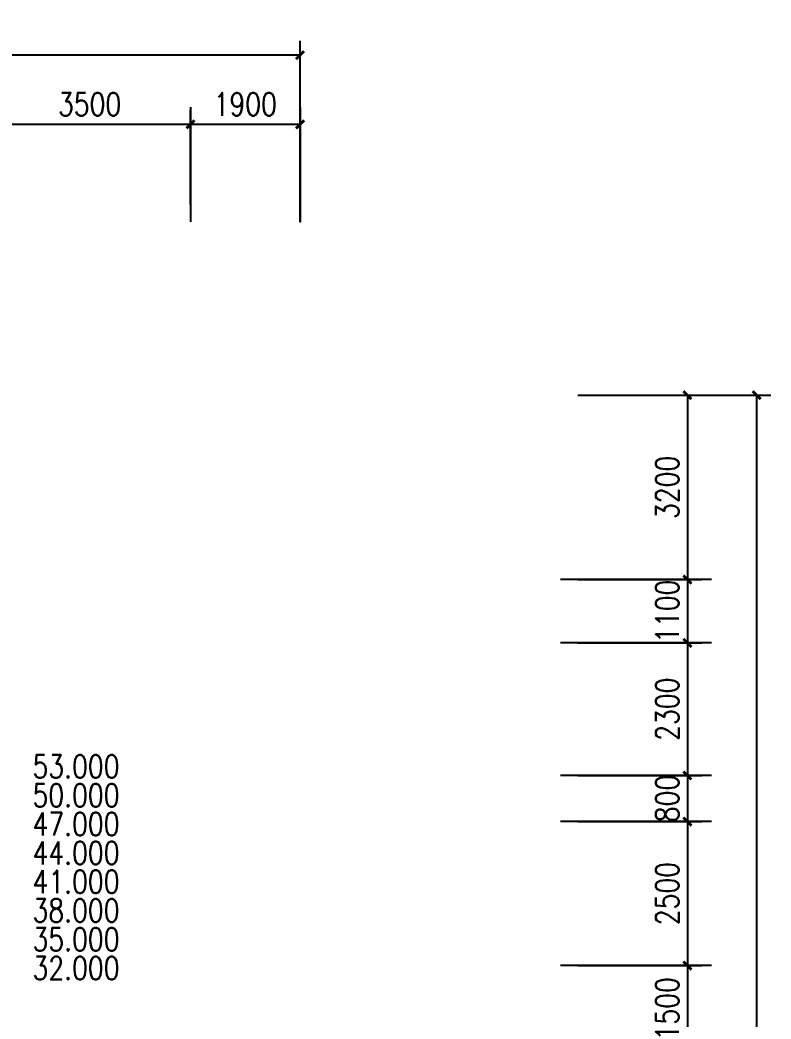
# Model space of a CAD drawing. Header units: millimetres. Extents: x 1386 to 54110, y 629 to 51584.
# Drawn here: x 41084 to 54110, y 28502 to 45841 of the extents above; entities that cross this region are included whole.
import ezdxf
from ezdxf.enums import TextEntityAlignment as Align

# ---------------------------------------------------------------- set-up
doc = ezdxf.new("R2010")
doc.units = ezdxf.units.MM
doc.layers.add('PUB_DIM', color=3, linetype='Continuous')
doc.styles.add('DIM_FONT', font='SIMPLEX.shx', dxfattribs={"width": 0.8})
doc.dimstyles.new('AXIS', dxfattribs={"dimtxt": 300, "dimasz": 1, "dimexe": 250, "dimexo": 300, "dimgap": 150, "dimtad": 1, "dimdec": 0, "dimdsep": 46, "dimtxsty": 'DIM_FONT', "dimblk": '_DIMX', "dimblk1": 'ARCHTICK', "dimblk2": 'ARCHTICK', "dimcen": 0.1, "dimse1": 1, "dimse2": 1, "dimclrt": 7, "dimadec": 0, "dimazin": 0, "dimtfac": 1, "dimtdec": 0, "dimtix": 1, "dimtmove": 2, "dimatfit": 3, "dimldrblk": '_DIMX', "dimfxl": 1, "dimtolj": 1, "dimtzin": 0, "dimarcsym": 0})

# ---------------------------------------------------------------- blocks, each defined once
blk = doc.blocks.new('_DIMX')
at = {"const_width": 50}
blk.add_lwpolyline([(-70, -70), (70, 70)], dxfattribs=at)
blk = doc.blocks.new('*D133')
at = {"layer": 'DEFPOINTS', "color": 0, "transparency": 16777216}
for p in [(50460, 39329), (50460, 6929), (53860, 6929)]:
    blk.add_point(p, dxfattribs=at)
at = {"layer": 'PUB_DIM', "color": 0, "lineweight": -2, "transparency": 16777216}
for p, q in [((50760, 39329), (54110, 39329)), ((53860, 39328), (53860, 6930)), ((50760, 6929), (54110, 6929))]:
    blk.add_line(p, q, dxfattribs=at)
for p, rotation in [((53860, 39329), 90), ((53860, 6929), 270)]:
    blk.add_blockref('_DIMX', p, dxfattribs=dict(at, rotation=rotation))
at = {"layer": 'PUB_DIM', "color": 7, "transparency": 16777216, "insert": (53510, 23129), "char_height": 400, "attachment_point": 5, "rotation": 90, "style": 'DIM_FONT'}
blk.add_mtext('\\A1;32400', dxfattribs=at)
blk = doc.blocks.new('*D130')
at = {"layer": 'DEFPOINTS', "color": 0, "transparency": 16777216}
for p in [(10741, 45229), (10741, 43458), (45941, 43334)]:
    blk.add_point(p, dxfattribs=at)
at = {"layer": 'PUB_DIM', "color": 0, "lineweight": -2, "transparency": 16777216}
for p, q in [((10741, 43758), (10741, 45479)), ((45941, 43634), (45941, 45479)), ((45940, 45229), (10742, 45229))]:
    blk.add_line(p, q, dxfattribs=at)
at = {"layer": 'PUB_DIM', "color": 0, "lineweight": -2, "transparency": 16777216, "rotation": 180}
blk.add_blockref('_DIMX', (10741, 45229), dxfattribs=at)
at = {"layer": 'PUB_DIM', "color": 0, "lineweight": -2, "transparency": 16777216}
blk.add_blockref('_DIMX', (45941, 45229), dxfattribs=at)
at = {"layer": 'PUB_DIM', "color": 7, "transparency": 16777216, "insert": (28341, 45579), "char_height": 400, "attachment_point": 5, "style": 'DIM_FONT'}
blk.add_mtext('\\A1;35200', dxfattribs=at)
blk = doc.blocks.new('*D98')
at = {"layer": 'DEFPOINTS', "color": 0, "transparency": 16777216}
for p in [(50460, 29429), (50460, 27929), (52660, 27929)]:
    blk.add_point(p, dxfattribs=at)
at = {"layer": 'PUB_DIM', "color": 0, "lineweight": -2, "transparency": 16777216}
for p, q in [((50760, 29429), (52910, 29429)), ((52660, 29428), (52660, 27930)), ((50760, 27929), (52910, 27929))]:
    blk.add_line(p, q, dxfattribs=at)
for p, rotation in [((52660, 29429), 90), ((52660, 27929), 270)]:
    blk.add_blockref('_DIMX', p, dxfattribs=dict(at, rotation=rotation))
at = {"layer": 'PUB_DIM', "color": 7, "transparency": 16777216, "insert": (52310, 28679), "char_height": 400, "attachment_point": 5, "rotation": 90, "style": 'DIM_FONT'}
blk.add_mtext('\\A1;1500', dxfattribs=at)
blk = doc.blocks.new('*D99')
at = {"layer": 'DEFPOINTS', "color": 0, "transparency": 16777216}
for p in [(50460, 31929), (50460, 29429), (52660, 29429)]:
    blk.add_point(p, dxfattribs=at)
at = {"layer": 'PUB_DIM', "color": 0, "lineweight": -2, "transparency": 16777216}
for p, q in [((50760, 31929), (52910, 31929)), ((52660, 31928), (52660, 29430)), ((50760, 29429), (52910, 29429))]:
    blk.add_line(p, q, dxfattribs=at)
for p, rotation in [((52660, 31929), 90), ((52660, 29429), 270)]:
    blk.add_blockref('_DIMX', p, dxfattribs=dict(at, rotation=rotation))
at = {"layer": 'PUB_DIM', "color": 7, "transparency": 16777216, "insert": (52310, 30679), "char_height": 400, "attachment_point": 5, "rotation": 90, "style": 'DIM_FONT'}
blk.add_mtext('\\A1;2500', dxfattribs=at)
blk = doc.blocks.new('*D106')
at = {"layer": 'DEFPOINTS', "color": 0, "transparency": 16777216}
for p in [(40541, 44029), (40541, 42338), (44041, 42338)]:
    blk.add_point(p, dxfattribs=at)
at = {"layer": 'PUB_DIM', "color": 0, "lineweight": -2, "transparency": 16777216}
for p, q in [((40541, 42638), (40541, 44279)), ((44041, 42638), (44041, 44279)), ((44040, 44029), (40542, 44029))]:
    blk.add_line(p, q, dxfattribs=at)
at = {"layer": 'PUB_DIM', "color": 0, "lineweight": -2, "transparency": 16777216, "rotation": 180}
blk.add_blockref('_DIMX', (40541, 44029), dxfattribs=at)
at = {"layer": 'PUB_DIM', "color": 0, "lineweight": -2, "transparency": 16777216}
blk.add_blockref('_DIMX', (44041, 44029), dxfattribs=at)
at = {"layer": 'PUB_DIM', "color": 7, "transparency": 16777216, "insert": (42291, 44379), "char_height": 400, "attachment_point": 5, "style": 'DIM_FONT'}
blk.add_mtext('\\A1;3500', dxfattribs=at)
blk = doc.blocks.new('*D109')
at = {"layer": 'DEFPOINTS', "color": 0, "transparency": 16777216}
for p in [(44041, 44029), (44041, 42338), (45941, 42338)]:
    blk.add_point(p, dxfattribs=at)
at = {"layer": 'PUB_DIM', "color": 0, "lineweight": -2, "transparency": 16777216}
for p, q in [((44041, 42638), (44041, 44279)), ((45941, 42638), (45941, 44279)), ((45940, 44029), (44042, 44029))]:
    blk.add_line(p, q, dxfattribs=at)
at = {"layer": 'PUB_DIM', "color": 0, "lineweight": -2, "transparency": 16777216, "rotation": 180}
blk.add_blockref('_DIMX', (44041, 44029), dxfattribs=at)
at = {"layer": 'PUB_DIM', "color": 0, "lineweight": -2, "transparency": 16777216}
blk.add_blockref('_DIMX', (45941, 44029), dxfattribs=at)
at = {"layer": 'PUB_DIM', "color": 7, "transparency": 16777216, "insert": (44991, 44379), "char_height": 400, "attachment_point": 5, "style": 'DIM_FONT'}
blk.add_mtext('\\A1;1900', dxfattribs=at)
blk = doc.blocks.new('*D110')
at = {"layer": 'DEFPOINTS', "color": 0, "transparency": 16777216}
for p in [(50460, 39329), (50460, 36129), (52660, 36129)]:
    blk.add_point(p, dxfattribs=at)
at = {"layer": 'PUB_DIM', "color": 0, "lineweight": -2, "transparency": 16777216}
for p, q in [((50760, 39329), (52910, 39329)), ((52660, 39328), (52660, 36130)), ((50760, 36129), (52910, 36129))]:
    blk.add_line(p, q, dxfattribs=at)
for p, rotation in [((52660, 39329), 90), ((52660, 36129), 270)]:
    blk.add_blockref('_DIMX', p, dxfattribs=dict(at, rotation=rotation))
at = {"layer": 'PUB_DIM', "color": 7, "transparency": 16777216, "insert": (52310, 37729), "char_height": 400, "attachment_point": 5, "rotation": 90, "style": 'DIM_FONT'}
blk.add_mtext('\\A1;3200', dxfattribs=at)
blk = doc.blocks.new('*D111')
at = {"layer": 'DEFPOINTS', "color": 0, "transparency": 16777216}
for p in [(50460, 35029), (50460, 32729), (52660, 32729)]:
    blk.add_point(p, dxfattribs=at)
at = {"layer": 'PUB_DIM', "color": 0, "lineweight": -2, "transparency": 16777216}
for p, q in [((50760, 35029), (52910, 35029)), ((52660, 35028), (52660, 32730)), ((50760, 32729), (52910, 32729))]:
    blk.add_line(p, q, dxfattribs=at)
for p, rotation in [((52660, 35029), 90), ((52660, 32729), 270)]:
    blk.add_blockref('_DIMX', p, dxfattribs=dict(at, rotation=rotation))
at = {"layer": 'PUB_DIM', "color": 7, "transparency": 16777216, "insert": (52310, 33879), "char_height": 400, "attachment_point": 5, "rotation": 90, "style": 'DIM_FONT'}
blk.add_mtext('\\A1;2300', dxfattribs=at)
blk = doc.blocks.new('*D112')
at = {"layer": 'DEFPOINTS', "color": 0, "transparency": 16777216}
for p in [(50460, 32729), (50460, 31929), (52660, 31929)]:
    blk.add_point(p, dxfattribs=at)
at = {"layer": 'PUB_DIM', "color": 0, "lineweight": -2, "transparency": 16777216}
for p, q in [((50760, 32729), (52910, 32729)), ((52660, 32730), (52660, 32731)), ((52660, 32729), (52660, 31929)), ((50760, 31929), (52910, 31929)), ((52660, 31928), (52660, 31927))]:
    blk.add_line(p, q, dxfattribs=at)
for p, rotation in [((52660, 32729), 270), ((52660, 31929), 90)]:
    blk.add_blockref('_DIMX', p, dxfattribs=dict(at, rotation=rotation))
at = {"layer": 'PUB_DIM', "color": 7, "transparency": 16777216, "insert": (52310, 32329), "char_height": 400, "attachment_point": 5, "rotation": 90, "style": 'DIM_FONT'}
blk.add_mtext('\\A1;800', dxfattribs=at)
blk = doc.blocks.new('*D113')
at = {"layer": 'DEFPOINTS', "color": 0, "transparency": 16777216}
for p in [(50460, 36129), (50460, 35029), (52660, 35029)]:
    blk.add_point(p, dxfattribs=at)
at = {"layer": 'PUB_DIM', "color": 0, "lineweight": -2, "transparency": 16777216}
for p, q in [((50760, 36129), (52910, 36129)), ((52660, 36130), (52660, 36131)), ((52660, 36129), (52660, 35029)), ((50760, 35029), (52910, 35029)), ((52660, 35028), (52660, 35027))]:
    blk.add_line(p, q, dxfattribs=at)
for p, rotation in [((52660, 36129), 270), ((52660, 35029), 90)]:
    blk.add_blockref('_DIMX', p, dxfattribs=dict(at, rotation=rotation))
at = {"layer": 'PUB_DIM', "color": 7, "transparency": 16777216, "insert": (52310, 35579), "char_height": 400, "attachment_point": 5, "rotation": 90, "style": 'DIM_FONT'}
blk.add_mtext('\\A1;1100', dxfattribs=at)

msp = doc.modelspace()

# ---------------------------------------------------------------- linework, layer by layer
at = {"layer": 'PUB_DIM'}
for p, q in [((44041.2, 44330.1), (44041.2, 42338.1)), ((45941.2, 44330.1), (45941.2, 42338.1)), ((45941.2, 44330.1), (45941.2, 42338.1)), ((53079.9, 36128.8), (50460.2, 36128.8)), ((53079.9, 35028.8), (50460.2, 35028.8)), ((53079.9, 32728.8), (50460.2, 32728.8)), ((53079.9, 31928.8), (50460.2, 31928.8)), ((53079.9, 29428.8), (50460.2, 29428.8))]:
    msp.add_line(p, q, dxfattribs=at)
for points in [[(44041.2, 44330.1), (44041.2, 42338.1)], [(45941.2, 44330.1), (45941.2, 42338.1), (45941.2, 44330.1)], [(53079.9, 36128.8), (50460.2, 36128.8)], [(53079.9, 35028.8), (50460.2, 35028.8)], [(53079.9, 32728.8), (50460.2, 32728.8)], [(53079.9, 31928.8), (50460.2, 31928.8)], [(53079.9, 29428.8), (50460.2, 29428.8)]]:
    msp.add_lwpolyline(points, dxfattribs=at)

# ---------------------------------------------------------------- texts
at = {"layer": 'PUB_DIM', "style": 'DIM_FONT', "width": 0.8}
for s, p in [('53.000', (42055.4, 32885.2)), ('50.000', (42055.4, 32385.2)), ('47.000', (42055.4, 31885.2)), ('44.000', (42055.4, 31385.2)), ('41.000', (42055.4, 30885.2)), ('38.000', (42055.4, 30385.2)), ('35.000', (42055.4, 29885.2)), ('32.000', (42055.4, 29385.2))]:
    msp.add_text(s, height=400, dxfattribs=at).set_placement(p, align=Align.MIDDLE)

# ---------------------------------------------------------------- dimensions: what is measured, and where the dimension line sits
at = {"layer": 'PUB_DIM'}
for base, p1, p2, picture, middle in [((10741.2, 45228.8), (45941.2, 43334.1), (10741.2, 43458.4), '*D130', (28341.2, 45578.8)), ((40541.2, 44028.8), (44041.2, 42338.1), (40541.2, 42338.1), '*D106', (42291.2, 44378.8))]:
    dim = msp.add_linear_dim(base=base, p1=p1, p2=p2, dimstyle='AXIS', override={"dimtxt": 400, "dimblk1": '_DIMX', "dimblk2": '_DIMX', "dimsah": 1, "dimse1": 0, "dimse2": 0}, dxfattribs=at)
    dim.commit()
    dim.dimension.update_dxf_attribs({"geometry": picture, "text_midpoint": middle})
for p1, p2, distance, picture, middle in [((45941.2, 42338.1), (44041.2, 42338.1), -1690.7, '*D109', (44991.2, 44378.8)), ((50460.2, 39328.8), (50460.2, 6928.8), 3400, '*D133', (53510.2, 23128.8)), ((50460.2, 39328.8), (50460.2, 36128.8), 2200, '*D110', (52310.2, 37728.8))]:
    dim = msp.add_aligned_dim(p1=p1, p2=p2, distance=distance, dimstyle='AXIS', override={"dimtxt": 400, "dimblk1": '_DIMX', "dimblk2": '_DIMX', "dimsah": 1, "dimse1": 0, "dimse2": 0}, dxfattribs=at)
    dim.commit()
    dim.dimension.update_dxf_attribs({"geometry": picture, "text_midpoint": middle})
for base, p1, p2, picture, middle in [((52660.2, 35028.8), (50460.2, 36128.8), (50460.2, 35028.8), '*D113', (52310.2, 35578.8)), ((52660.2, 32728.8), (50460.2, 35028.8), (50460.2, 32728.8), '*D111', (52310.2, 33878.8)), ((52660.2, 31928.8), (50460.2, 32728.8), (50460.2, 31928.8), '*D112', (52310.2, 32328.8)), ((52660.2, 29428.8), (50460.2, 31928.8), (50460.2, 29428.8), '*D99', (52310.2, 30678.8)), ((52660.2, 27928.8), (50460.2, 29428.8), (50460.2, 27928.8), '*D98', (52310.2, 28678.8))]:
    dim = msp.add_linear_dim(base=base, p1=p1, p2=p2, angle=270, dimstyle='AXIS', override={"dimtxt": 400, "dimblk1": '_DIMX', "dimblk2": '_DIMX', "dimsah": 1, "dimse1": 0, "dimse2": 0}, dxfattribs=at)
    dim.commit()
    dim.dimension.update_dxf_attribs({"geometry": picture, "text_midpoint": middle})

doc.saveas('drawing.dxf')
